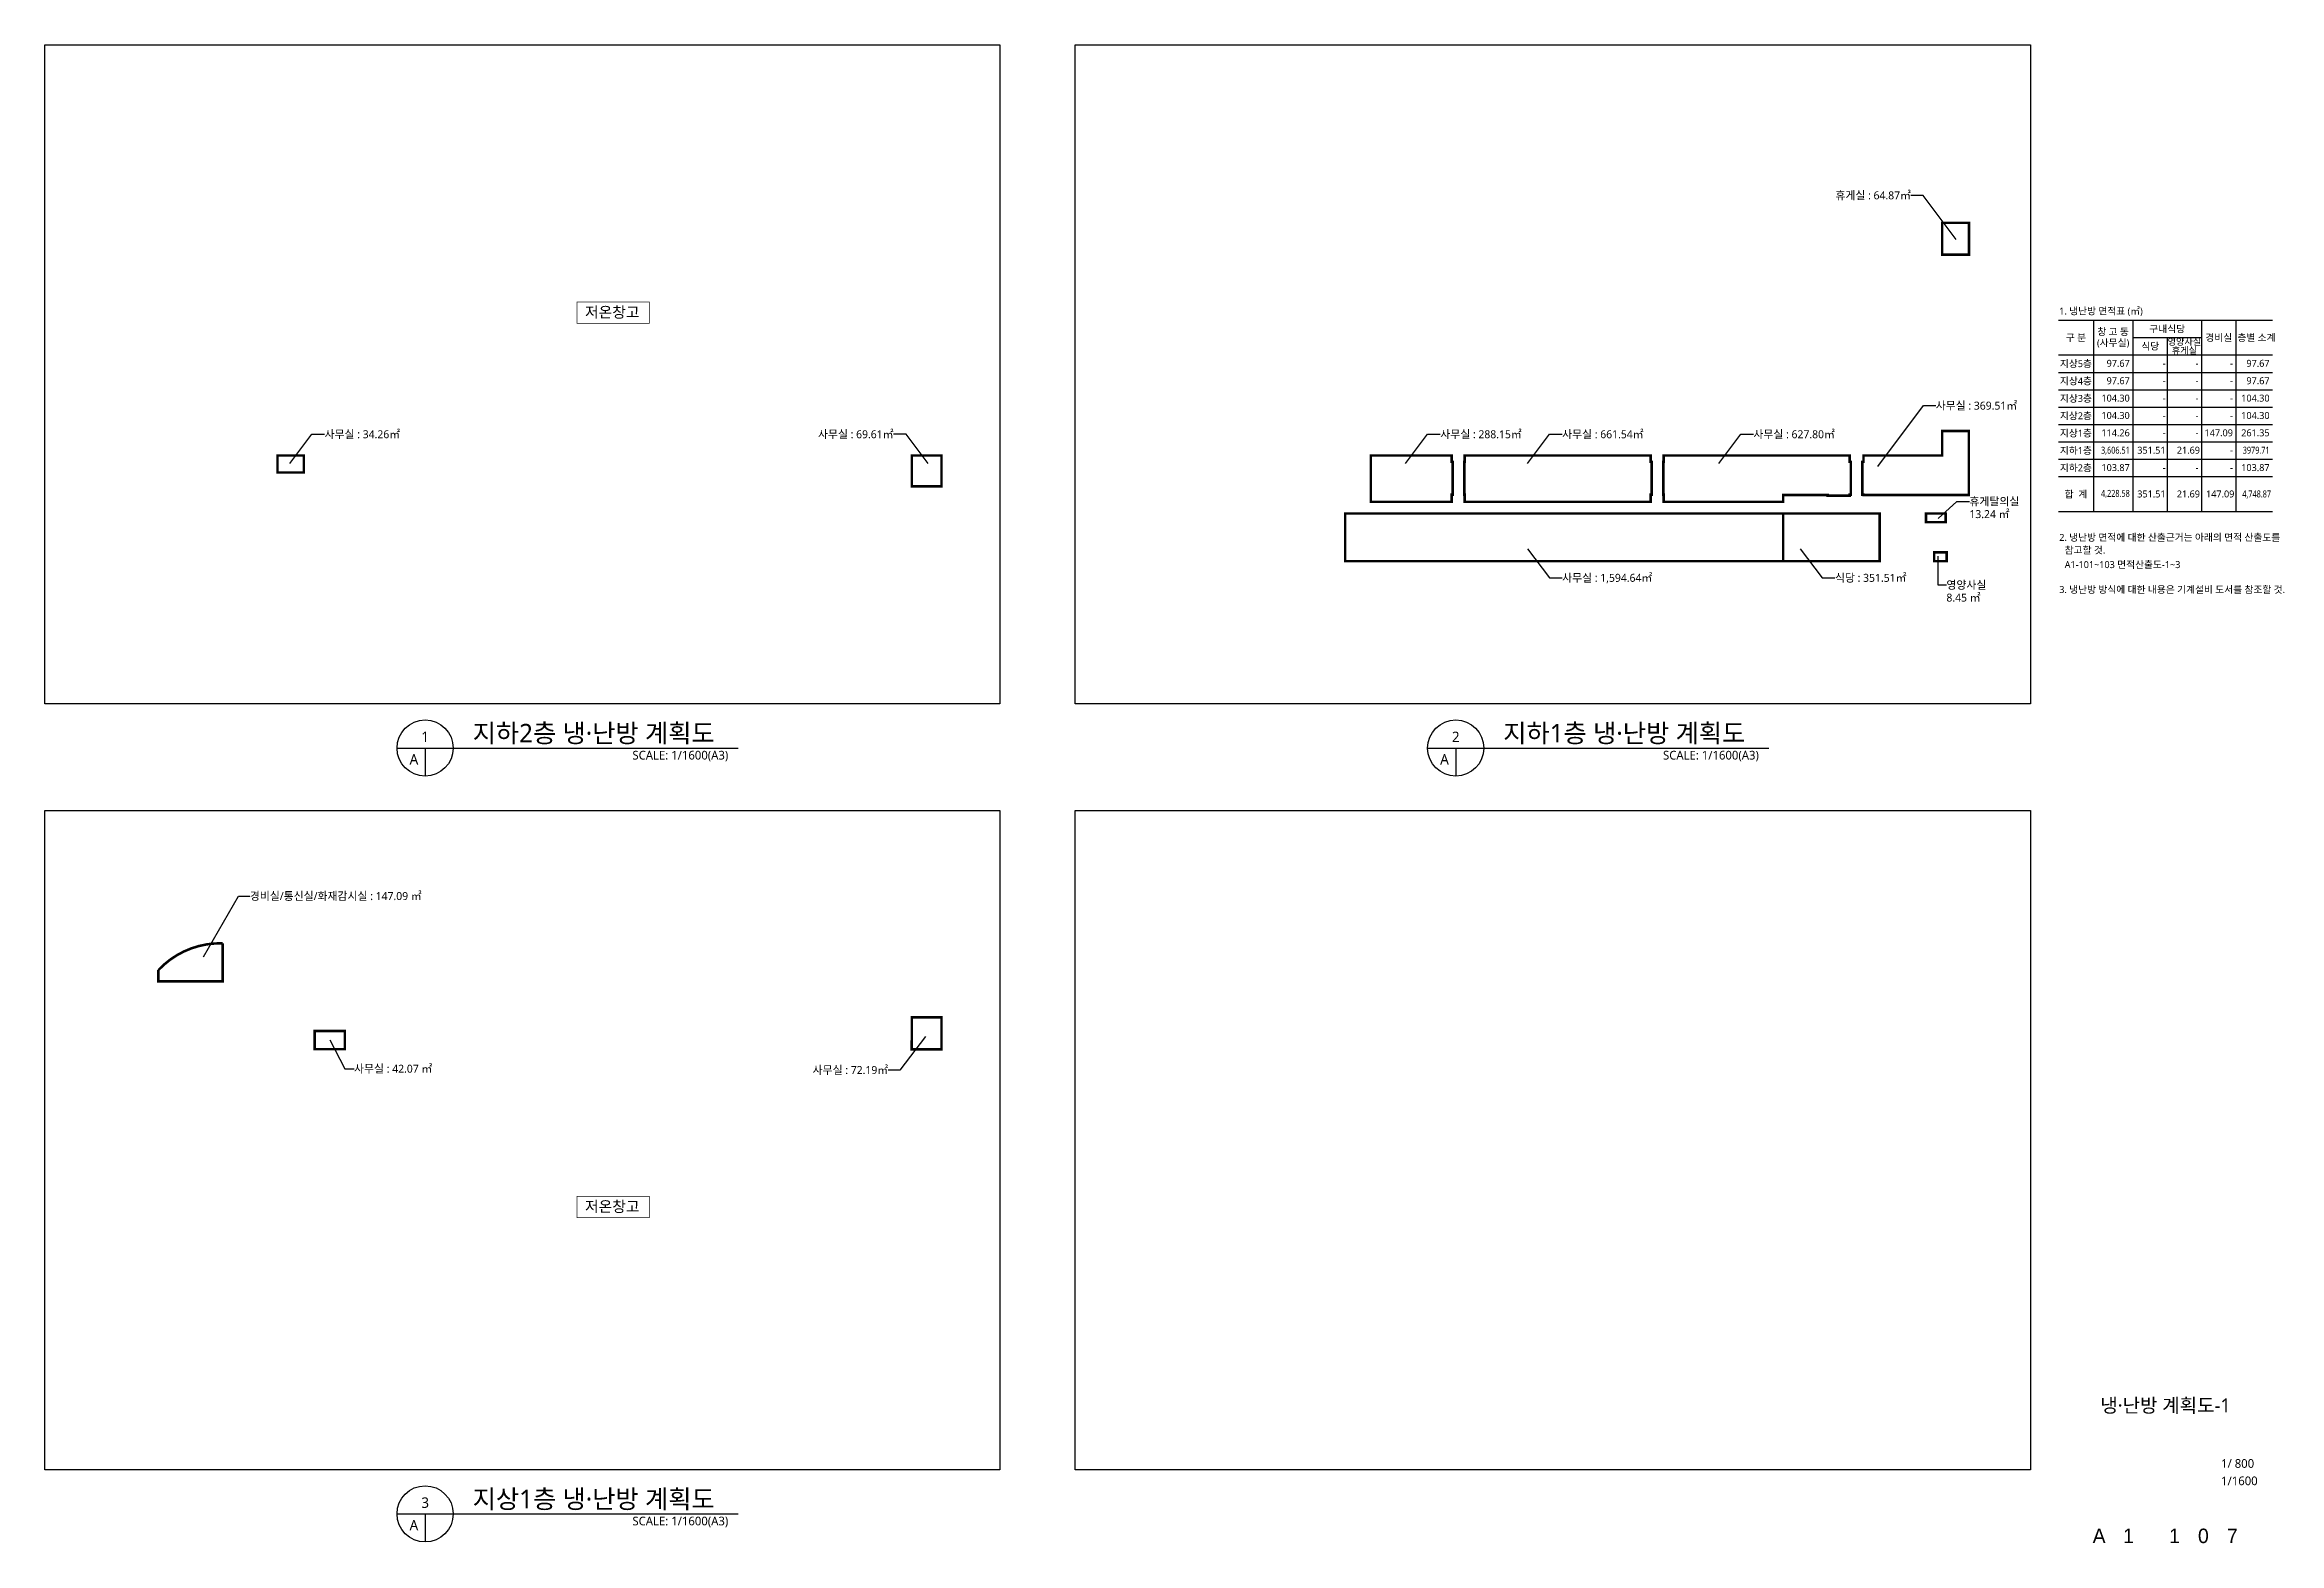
# Model space of a CAD drawing. Header units: millimetres. Extents: x 29268 to 1313442, y 14886 to 428924.
# Drawn here: x 29268 to 646642, y 14886 to 428924 of the extents above; entities that cross this region are included whole.
import ezdxf
from ezdxf.enums import TextEntityAlignment as Align

# ---------------------------------------------------------------- set-up
doc = ezdxf.new("R2010")
doc.units = ezdxf.units.MM
doc.header["$LTSCALE"] = 1000
doc.linetypes.add('HID', pattern=[2.5, 1.5, -1])
doc.layers.get('DEFPOINTS').update_dxf_attribs({"color": 161})
for name, color, linetype in [('AREA 02 - 창고 사무실(난방구간)', 4, 'HID'), ('DIM', 7, 'Continuous'), ('SYM', 7, 'Continuous'), ('TEXT', 3, 'Continuous'), ('TEXT-TITLE', 6, 'Continuous'), ('TEXT-기입', 6, 'Continuous'), ('TEXT-주', 7, 'Continuous'), ('냉난방 텍스트', 2, 'Continuous')]:
    doc.layers.add(name, color=color, linetype=linetype)
doc.styles.add('CGS', font='cgse', dxfattribs={"bigfont": 'cgs'})
doc.styles.add('나눔바른고딕', font='NanumBarunGothic.ttf')

# ---------------------------------------------------------------- blocks, each defined once
blk = doc.blocks.new('냉난방구획도-NOTE')
blk.add_line((19795, -6000), (19795, -36000))
at = {"layer": 'DIM'}
blk.add_line((13857, -6000), (25733, -6000), dxfattribs=at)
for points in [[(1000, -3000), (38000, -3000)], [(7062, -3000), (7062, -36000)], [(13857, -3000), (13857, -36000)], [(25733, -3000), (25733, -36000)], [(31670, -3000), (31670, -36000)], [(1000, -9000), (38000, -9000)], [(1000, -12000), (38000, -12000)], [(1000, -15000), (38000, -15000)], [(1000, -18000), (38000, -18000)], [(1000, -21000), (38000, -21000)], [(1000, -24000), (38000, -24000)], [(1000, -27000), (38000, -27000)], [(1000, -30000), (38000, -30000)], [(1000, -36000), (38000, -36000)]]:
    blk.add_lwpolyline(points, dxfattribs=at)
at = {"layer": 'TEXT-기입', "style": '나눔바른고딕'}
for s, p in [('1. 냉난방 면적표 (㎡)', (1152, -1412)), ('2. 냉난방 면적에 대한 산출근거는 아래의 면적 산출도를', (1152, -40500)), ('참고할 것.', (2093, -42700)), ('A1-101~103 면적산출도-1~3', (2093, -45200)), ('3. 냉난방 방식에 대한 내용은 기계설비 도서를 참조할 것.', (1152, -49500))]:
    blk.add_text(s, height=1200, dxfattribs=at).set_placement(p, align=Align.MIDDLE_LEFT)
for s, height, p in [('구내식당', 1200, (19795, -4500)), ('구 분', 1200, (4031, -6000)), ('(사무실)', 1200, (10458, -6890)), ('창 고 동', 1200, (10460, -4982)), ('식당', 1200, (16869, -7500)), ('영양사실', 1125, (22764, -6714)), ('휴게실', 1125, (22764, -8197)), ('경비실', 1200, (28701, -6000)), ('층별 소계', 1200, (35210, -6000)), ('지상5층', 1200, (4031, -10500)), ('지상4층', 1200, (4031, -13500)), ('지상3층', 1200, (4031, -16500)), ('지상2층', 1200, (4031, -19500)), ('지상1층', 1200, (4031, -22500)), ('지하1층', 1200, (4031, -25500)), ('지하2층', 1200, (4031, -28500)), ('합  계', 1200, (4031, -33035))]:
    blk.add_text(s, height=height, dxfattribs=at).set_placement(p, align=Align.MIDDLE_CENTER)
for s, p in [('97.67', (13326, -10446)), ('-', (19514, -10446)), ('-', (25201, -10446)), ('-', (31139, -10446)), ('97.67', (37469, -10446)), ('97.67', (13326, -13446)), ('-', (19514, -13446)), ('-', (25201, -13446)), ('-', (31139, -13446)), ('97.67', (37469, -13446)), ('104.30', (13326, -16446)), ('104.30', (13326, -19446)), ('-', (19514, -16446)), ('-', (25201, -16446)), ('-', (31139, -16446)), ('104.30', (37469, -16446)), ('104.30', (37469, -19446)), ('114.26', (13326, -22446)), ('-', (19514, -19446)), ('-', (19514, -22446)), ('-', (25201, -19446)), ('-', (25201, -22446)), ('147.09', (31139, -22446)), ('-', (31139, -19446)), ('261.35', (37469, -22446)), ('351.51', (19514, -25446)), ('21.69', (25451, -25446)), ('-', (31139, -25446)), ('103.87', (13326, -28446)), ('-', (19514, -28446)), ('-', (25201, -28446)), ('-', (31139, -28446)), ('103.87', (37469, -28446)), ('351.51', (19514, -33000)), ('21.69', (25451, -33000)), ('147.09', (31389, -33000))]:
    blk.add_text(s, height=1200, dxfattribs=at).set_placement(p, align=Align.MIDDLE_RIGHT)
at = {"layer": 'TEXT-기입', "style": '나눔바른고딕', "width": 0.8}
for s, p in [('3,606.51', (13326, -25446)), ('3979.71', (37469, -25446)), ('4,228.58', (13326, -32901)), ('4,748.87', (37719, -33000))]:
    blk.add_text(s, height=1200, dxfattribs=at).set_placement(p, align=Align.MIDDLE_RIGHT)

msp = doc.modelspace()

# ---------------------------------------------------------------- linework, layer by layer
for points in [[(29268, 428924), (293196, 428924), (293196, 246781), (29268, 246781)], [(313997, 428924), (577925, 428924), (577925, 246781), (313997, 246781)], [(29268, 217341), (293196, 217341), (293196, 35198), (29268, 35198)]]:
    msp.add_lwpolyline(points, close=True)
for points in [[(557371, 375142), (548226, 387301), (544868, 387301)], [(535733, 312419), (548357, 329204), (551715, 329204)]]:
    msp.add_lwpolyline(points)
at = {"layer": 'AREA 02 - 창고 사무실(난방구간)', "const_width": 700}
msp.add_lwpolyline([(560890, 379719), (560890, 370931), (553515, 370931), (553515, 379719), (560890, 379719)], dxfattribs=at)
for points in [[(531765, 304619), (531465, 304619), (531465, 313669), (531765, 313669), (531765, 315419), (553515, 315419), (553515, 322169), (560865, 322169), (560865, 304519), (531765, 304519)], [(93586, 310719), (100873, 310719), (100873, 315419), (93586, 315419)], [(277036, 306919), (268848, 306919), (268848, 315419), (277036, 315419)], [(417965, 304619), (417965, 302619), (395665, 302619), (395665, 315419), (417965, 315419), (417965, 313669), (418265, 313669), (418265, 304619), (417965, 304619)], [(472965, 304619), (473265, 304619), (473265, 313669), (472965, 313669), (472965, 315419), (421565, 315419), (421565, 313669), (421465, 313669), (421465, 304619), (421565, 304619), (421565, 302619), (472965, 302619)], [(527965, 304319), (527965, 304619), (528265, 304619), (528265, 313669), (527965, 313669), (527965, 315419), (476565, 315419), (476565, 313669), (476465, 313669), (476465, 304619), (476565, 304619), (476565, 302619), (509565, 302619), (509565, 304519), (521865, 304519), (521865, 304319)], [(388577, 299419), (509565, 299419), (509565, 286244), (388577, 286244)], [(536235, 299419), (509565, 299419), (509565, 286244), (536235, 286244)], [(549015, 299419), (554465, 299419), (554465, 296994), (549015, 296994)], [(551289, 288669), (554765, 288669), (554765, 286244), (551289, 286244)], [(268786, 151386), (277036, 151386), (277036, 160186), (268848, 160186), (268848, 153523), (268786, 153523)], [(103848, 151423), (112173, 151423), (112173, 156436), (103848, 156436)]]:
    msp.add_lwpolyline(points, close=True, dxfattribs=at)
msp.add_lwpolyline([(78411, 170161), (78411, 180653, 0.2141057), (60661, 173239), (60661, 170161)], format="xyb", close=True, dxfattribs=at)
at = {"layer": 'DEFPOINTS'}
msp.add_lwpolyline([(313997, 217341), (577925, 217341), (577925, 35198), (313997, 35198)], close=True, dxfattribs=at)
at = {"layer": 'SYM'}
for p, q in [((126621, 234604), (220843, 234604)), ((134378, 234604), (134378, 226846)), ((411350, 234604), (505572, 234604)), ((419107, 234604), (419107, 226846)), ((126621, 23021), (220843, 23021)), ((134378, 23021), (134378, 15263))]:
    msp.add_line(p, q, dxfattribs=at)
for centre in [(134378, 234604), (419107, 234604), (134378, 23021)]:
    msp.add_circle(centre, 7758, dxfattribs=at)
at = {"layer": 'TEXT-주'}
for points in [[(97026, 313238), (103080, 321296), (106593, 321296)], [(273341, 313238), (267286, 321296), (263773, 321296)], [(405270, 313238), (411325, 321296), (414838, 321296)], [(438933, 313238), (444987, 321296), (448500, 321296)], [(491777, 313238), (497832, 321296), (501345, 321296)], [(552373, 298044), (557535, 302739), (561022, 302739)], [(438933, 289686), (444987, 281628), (448500, 281628)], [(514312, 289686), (520367, 281628), (523880, 281628)], [(552291, 287612), (552291, 279669), (554672, 279669)], [(73129, 176957), (82797, 193711), (85946, 193711)], [(272615, 154907), (265499, 145638), (262294, 145638)], [(108085, 153958), (112235, 146007), (114736, 146007)]]:
    msp.add_lwpolyline(points, dxfattribs=at)
at = {"layer": '냉난방 텍스트', "const_width": 188}
for points in [[(176353, 351903), (196321, 351903), (196321, 357809), (176353, 357809)], [(176353, 104817), (196321, 104817), (196321, 110723), (176353, 110723)]]:
    msp.add_lwpolyline(points, close=True, dxfattribs=at)

# ---------------------------------------------------------------- block references
at = {"xscale": 1.59999999996, "yscale": 1.59999999996, "zscale": 1.59999999996}
msp.add_blockref('냉난방구획도-NOTE', (584000, 357600), dxfattribs=at)

# ---------------------------------------------------------------- texts
at = {"layer": 'TEXT', "style": '나눔바른고딕'}
for s, p in [('지하2층 냉·난방 계획도', (147498, 236155)), ('지하1층 냉·난방 계획도', (432227, 236155)), ('지상1층 냉·난방 계획도', (147498, 24572))]:
    msp.add_text(s, height=5120, dxfattribs=at).set_placement(p)
for s, p in [('1', (134378, 237707)), ('2', (419107, 237707)), ('A', (131275, 231501)), ('A', (416004, 231501)), ('3', (134378, 26124)), ('A', (131275, 19917))]:
    msp.add_text(s, height=2880, dxfattribs=at).set_placement(p, align=Align.MIDDLE)
for p in [(218129, 233828), (502858, 233828), (218129, 22245)]:
    msp.add_text('SCALE: 1/1600(A3)', height=2400, dxfattribs=at).set_placement(p, align=Align.TOP_RIGHT)
at = {"layer": 'TEXT-TITLE', "style": '나눔바른고딕'}
msp.add_text('냉·난방 계획도-1', height=3840, dxfattribs=at).set_placement((615200, 52985), align=Align.MIDDLE_CENTER)
at = {"layer": 'TEXT-기입', "style": '나눔바른고딕'}
for s, p in [('1/ 800', (630563, 35023)), ('1/1600', (630563, 30223))]:
    msp.add_text(s, height=2400, dxfattribs=at).set_placement(p, align=Align.BOTTOM_LEFT)
at = {"layer": 'TEXT-기입', "style": 'CGS'}
for s, p in [('A', (596862, 16943)), ('1', (604963, 16943)), ('1', (617662, 16943)), ('0', (625662, 16943)), ('7', (633662, 16943))]:
    msp.add_text(s, height=4000, dxfattribs=at).set_placement(p, align=Align.MIDDLE_CENTER)
at = {"layer": '냉난방 텍스트', "style": '나눔바른고딕'}
for s, p in [('휴게실 : 64.87㎡', (544868, 387301)), ('사무실 : 69.61㎡', (263773, 321296)), ('사무실 : 72.19㎡', (262294, 145638))]:
    msp.add_text(s, height=2200, dxfattribs=at).set_placement(p, align=Align.MIDDLE_RIGHT)
for p in [(186080, 355015), (186080, 107929)]:
    msp.add_text('저온창고', height=3000, dxfattribs=at).set_placement(p, align=Align.MIDDLE_CENTER)
for s, p in [('사무실 : 369.51㎡', (551715, 329204)), ('사무실 : 34.26㎡', (106593, 321296)), ('사무실 : 288.15㎡', (414838, 321296)), ('사무실 : 661.54㎡', (448500, 321296)), ('사무실 : 627.80㎡', (501345, 321296)), ('휴게탈의실', (561022, 302739)), ('13.24 ㎡', (561022, 299239)), ('사무실 : 1,594.64㎡', (448500, 281628)), ('식당 : 351.51㎡', (523880, 281628)), ('영양사실', (554672, 279669)), ('8.45 ㎡', (554672, 276169)), ('경비실/통신실/화재감시실 : 147.09 ㎡', (85946, 193711)), ('사무실 : 42.07 ㎡', (114736, 146007))]:
    msp.add_text(s, height=2200, dxfattribs=at).set_placement(p, align=Align.MIDDLE_LEFT)

doc.saveas('drawing.dxf')
